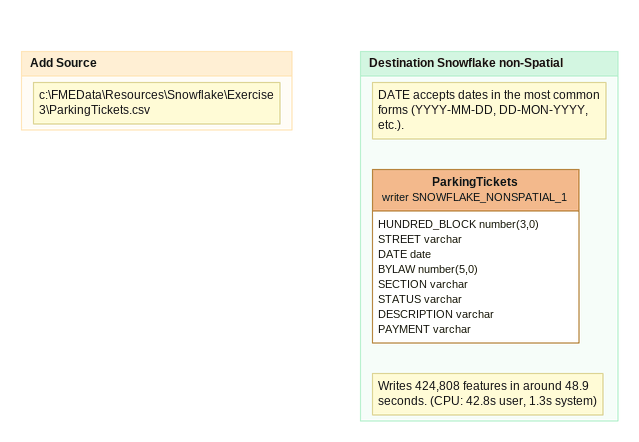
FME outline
Bookmark: Destination Snowflake non-Spatial
Note: DATE accepts dates in the most common forms (YYYY-MM-DD, DD-MON-YYYY, etc.).
Note: Writes 424,808 features in around 48.9 seconds. (CPU: 42.8s user, 1.3s system)
ParkingTickets (writer SNOWFLAKE_NONSPATIAL_1)
    attributes: HUNDRED_BLOCK number(3,0), STREET varchar, DATE date, BYLAW number(5,0), SECTION varchar, STATUS varchar, DESCRIPTION varchar, PAYMENT varchar

Bookmark: Add Source
Note: c:\FMEData\Resources\Snowflake\Exercise3\ParkingTickets.csv
